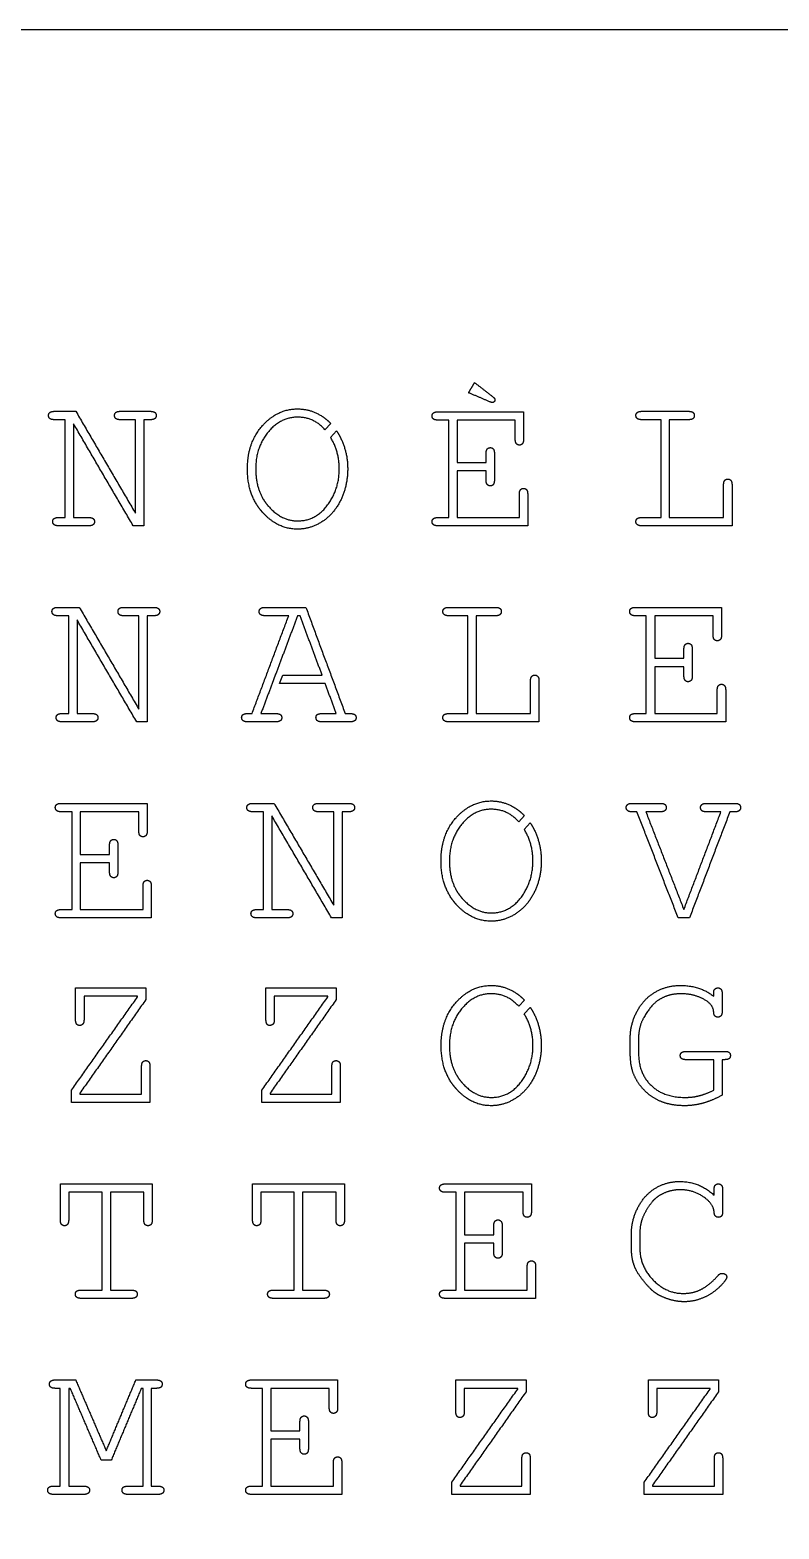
# Model space of a CAD drawing. Header units: millimetres. Extents: x 0 to 260, y 0 to 260.
# Drawn here: x 65 to 130, y 130 to 260 of the extents above; entities that cross this region are included whole.
import ezdxf

# ---------------------------------------------------------------- set-up
doc = ezdxf.new("R2010")
doc.units = ezdxf.units.MM
doc.header["$MEASUREMENT"] = 0
doc.layers.add('LaserCut', color=254, linetype='Continuous', true_color=0xbfbfff)

msp = doc.modelspace()

# ---------------------------------------------------------------- linework, layer by layer
at = {"layer": 'LaserCut'}
for p, q in [((91.1, 225.87), (90.6, 225.33)), ((91.09, 224.67), (91.6, 225.24)), ((86.66, 203.33), (86.93, 204.06)), ((107.9, 191.87), (107.41, 191.33)), ((107.89, 190.67), (108.41, 191.24)), ((107.9, 175.87), (107.41, 175.33)), ((107.89, 174.67), (108.41, 175.24))]:
    msp.add_line(p, q, dxfattribs=at)
msp.add_lwpolyline([(0, 0), (260, 0), (260, 260), (0, 260)], close=True, dxfattribs=at)
msp.add_lwpolyline([(86.29, 204.06), (86.02, 203.33)], dxfattribs=at)
for points in [[(103.06, 228.54), (103.32, 228.98), (103.58, 229.42)], [(103.58, 229.42), (104.39, 228.8), (105.19, 228.17)], [(104.94, 227.74), (104, 228.14), (103.06, 228.54)], [(105.18, 227.7), (105.09, 227.68), (104.94, 227.74)], [(105.32, 227.81), (105.27, 227.72), (105.18, 227.7)], [(105.19, 228.17), (105.32, 228.07), (105.34, 227.98)], [(105.34, 227.98), (105.37, 227.89), (105.32, 227.81)], [(66.61, 226.57), (66.61, 226.73), (66.73, 226.83)], [(66.73, 226.3), (66.61, 226.4), (66.61, 226.57)], [(66.73, 226.83), (66.85, 226.93), (67.12, 226.93)], [(67.12, 226.2), (66.85, 226.2), (66.73, 226.3)], [(67.12, 226.93), (68.05, 226.93), (68.98, 226.93)], [(68.06, 226.2), (67.59, 226.2), (67.12, 226.2)], [(68.06, 217.72), (68.06, 221.96), (68.06, 226.2)], [(68.98, 226.93), (71.56, 222.51), (74.15, 218.09)], [(72.34, 226.57), (72.34, 226.73), (72.45, 226.83)], [(72.45, 226.3), (72.34, 226.4), (72.34, 226.57)], [(72.45, 226.83), (72.56, 226.93), (72.84, 226.93)], [(72.84, 226.2), (72.57, 226.2), (72.45, 226.3)], [(72.84, 226.93), (74.15, 226.93), (75.45, 226.93)], [(74.15, 226.2), (73.5, 226.2), (72.84, 226.2)], [(74.15, 218.09), (74.15, 222.14), (74.15, 226.2)], [(75.45, 226.2), (75.16, 226.2), (74.87, 226.2)], [(74.87, 226.2), (74.87, 221.6), (74.87, 217)], [(75.45, 226.93), (75.72, 226.93), (75.84, 226.83)], [(75.84, 226.3), (75.72, 226.2), (75.45, 226.2)], [(75.84, 226.83), (75.96, 226.73), (75.96, 226.57)], [(75.96, 226.57), (75.96, 226.4), (75.84, 226.3)], [(85.18, 225.69), (86.49, 227.14), (88.22, 227.14)], [(88.22, 226.42), (86.71, 226.42), (85.65, 225.1)], [(88.22, 227.14), (89.38, 227.14), (90.39, 226.47)], [(90.6, 225.33), (89.65, 226.42), (88.22, 226.42)], [(90.39, 226.47), (90.78, 226.21), (91.1, 225.87)], [(99.89, 226.53), (99.89, 226.69), (100.01, 226.79)], [(100.01, 226.26), (99.89, 226.36), (99.89, 226.53)], [(100.01, 226.79), (100.13, 226.89), (100.4, 226.89)], [(100.4, 226.17), (100.13, 226.17), (100.01, 226.26)], [(100.4, 226.89), (104.11, 226.89), (107.83, 226.89)], [(107.83, 226.89), (107.83, 225.7), (107.83, 224.51)], [(117.58, 226.57), (117.58, 226.73), (117.7, 226.83)], [(117.7, 226.3), (117.58, 226.4), (117.58, 226.57)], [(117.7, 226.83), (117.82, 226.93), (118.09, 226.93)], [(118.09, 226.2), (117.82, 226.2), (117.7, 226.3)], [(118.09, 226.93), (120.12, 226.93), (122.15, 226.93)], [(119.76, 226.2), (118.92, 226.2), (118.09, 226.2)], [(119.76, 217.72), (119.76, 221.96), (119.76, 226.2)], [(120.48, 226.2), (120.48, 221.96), (120.48, 217.72)], [(122.15, 226.2), (121.31, 226.2), (120.48, 226.2)], [(122.15, 226.93), (122.42, 226.93), (122.54, 226.83)], [(122.54, 226.3), (122.42, 226.2), (122.15, 226.2)], [(122.54, 226.83), (122.65, 226.73), (122.65, 226.57)], [(122.65, 226.57), (122.65, 226.4), (122.54, 226.3)], [(73.96, 217), (71.37, 221.42), (68.79, 225.84)], [(68.79, 225.84), (68.79, 221.78), (68.79, 217.72)], [(83.87, 221.93), (83.87, 224.23), (85.18, 225.69)], [(85.65, 225.1), (84.58, 223.79), (84.59, 221.93)], [(91.6, 225.24), (91.81, 224.93), (91.98, 224.57)], [(101.34, 226.17), (100.87, 226.17), (100.4, 226.17)], [(101.34, 217.72), (101.34, 221.94), (101.34, 226.17)], [(107.11, 226.17), (104.58, 226.17), (102.06, 226.17)], [(102.06, 226.17), (102.06, 224.33), (102.06, 222.49)], [(107.11, 224.51), (107.11, 225.34), (107.11, 226.17)], [(91.84, 221.93), (91.84, 223.43), (91.09, 224.67)], [(91.98, 224.57), (92.57, 223.36), (92.57, 221.93)], [(104.58, 223.28), (104.58, 223.55), (104.69, 223.67)], [(104.69, 223.67), (104.79, 223.78), (104.95, 223.78)], [(104.95, 223.78), (105.1, 223.78), (105.2, 223.67)], [(105.2, 223.67), (105.3, 223.55), (105.3, 223.28)], [(107.21, 224.12), (107.11, 224.24), (107.11, 224.51)], [(107.47, 224), (107.31, 224), (107.21, 224.12)], [(107.73, 224.12), (107.63, 224), (107.47, 224)], [(107.83, 224.51), (107.83, 224.24), (107.73, 224.12)], [(102.06, 222.49), (103.32, 222.49), (104.58, 222.49)], [(104.58, 222.49), (104.58, 222.88), (104.58, 223.28)], [(105.3, 223.28), (105.3, 222.12), (105.3, 220.97)], [(84.71, 218.78), (83.87, 220.09), (83.87, 221.93)], [(84.59, 221.93), (84.59, 220.43), (85.22, 219.35)], [(90.83, 218.81), (91.84, 220.19), (91.84, 221.93)], [(92.57, 221.93), (92.57, 220.5), (91.99, 219.28)], [(102.06, 221.76), (102.06, 219.74), (102.06, 217.72)], [(104.58, 221.76), (103.32, 221.76), (102.06, 221.76)], [(104.58, 220.97), (104.58, 221.37), (104.58, 221.76)], [(125.29, 220.94), (125.4, 221.06), (125.56, 221.06)], [(125.56, 221.06), (125.71, 221.06), (125.81, 220.94)], [(104.69, 220.58), (104.58, 220.7), (104.58, 220.97)], [(104.95, 220.46), (104.79, 220.46), (104.69, 220.58)], [(105.2, 220.58), (105.1, 220.46), (104.95, 220.46)], [(105.3, 220.97), (105.3, 220.7), (105.2, 220.58)], [(107.47, 219.74), (107.47, 220.01), (107.57, 220.13)], [(107.47, 217.72), (107.47, 218.73), (107.47, 219.74)], [(107.57, 220.13), (107.67, 220.25), (107.83, 220.25)], [(107.83, 220.25), (107.99, 220.25), (108.09, 220.13)], [(108.09, 220.13), (108.19, 220.01), (108.19, 219.74)], [(108.19, 219.74), (108.19, 218.37), (108.19, 217)], [(125.19, 220.55), (125.19, 220.82), (125.29, 220.94)], [(125.19, 217.72), (125.19, 219.14), (125.19, 220.55)], [(125.81, 220.94), (125.92, 220.83), (125.92, 220.55)], [(125.92, 220.55), (125.92, 218.78), (125.92, 217)], [(85.08, 218.29), (84.88, 218.53), (84.71, 218.78)], [(85.22, 219.35), (85.38, 219.08), (85.57, 218.84)], [(85.57, 218.84), (85.63, 218.76), (85.7, 218.69)], [(85.7, 218.69), (85.7, 218.69), (85.7, 218.69)], [(85.7, 218.69), (86.82, 217.43), (88.22, 217.43)], [(88.22, 217.43), (89.82, 217.43), (90.83, 218.81)], [(91.99, 219.28), (91.41, 218.07), (90.4, 217.39)], [(66.97, 217.36), (66.97, 217.53), (67.09, 217.63)], [(67.09, 217.1), (66.97, 217.21), (66.97, 217.36)], [(67.09, 217.63), (67.2, 217.72), (67.48, 217.72)], [(67.48, 217), (67.2, 217), (67.09, 217.1)], [(67.48, 217.72), (67.77, 217.72), (68.06, 217.72)], [(68.79, 217.72), (69.44, 217.72), (70.09, 217.72)], [(70.09, 217.72), (70.37, 217.72), (70.48, 217.63)], [(70.48, 217.1), (70.37, 217), (70.09, 217)], [(70.48, 217.63), (70.6, 217.53), (70.6, 217.36)], [(70.6, 217.36), (70.6, 217.21), (70.48, 217.1)], [(85.18, 218.17), (85.13, 218.23), (85.08, 218.29)], [(85.21, 218.14), (85.2, 218.16), (85.18, 218.17)], [(88.22, 216.71), (86.51, 216.71), (85.21, 218.14)], [(90.4, 217.39), (89.38, 216.71), (88.22, 216.71)], [(99.89, 217.36), (99.89, 217.52), (100.01, 217.62)], [(100.01, 217.1), (99.89, 217.21), (99.89, 217.36)], [(100.01, 217.62), (100.13, 217.72), (100.4, 217.72)], [(100.4, 217), (100.13, 217), (100.01, 217.1)], [(100.4, 217.72), (100.87, 217.72), (101.34, 217.72)], [(102.06, 217.72), (104.76, 217.72), (107.47, 217.72)], [(117.58, 217.36), (117.58, 217.53), (117.7, 217.63)], [(117.7, 217.1), (117.58, 217.21), (117.58, 217.36)], [(117.7, 217.63), (117.82, 217.72), (118.09, 217.72)], [(118.09, 217), (117.82, 217), (117.7, 217.1)], [(118.09, 217.72), (118.92, 217.72), (119.76, 217.72)], [(120.48, 217.72), (122.84, 217.72), (125.19, 217.72)], [(70.09, 217), (68.79, 217), (67.48, 217)], [(74.87, 217), (74.41, 217), (73.96, 217)], [(108.19, 217), (104.29, 217), (100.4, 217)], [(125.92, 217), (122, 217), (118.09, 217)], [(66.91, 209.57), (66.91, 209.73), (67.03, 209.83)], [(67.03, 209.3), (66.91, 209.4), (66.91, 209.57)], [(67.03, 209.83), (67.15, 209.93), (67.42, 209.93)], [(67.42, 209.2), (67.15, 209.2), (67.03, 209.3)], [(67.42, 209.93), (68.35, 209.93), (69.28, 209.93)], [(69.28, 209.93), (71.86, 205.51), (74.45, 201.09)], [(72.64, 209.57), (72.64, 209.73), (72.75, 209.83)], [(72.75, 209.3), (72.64, 209.4), (72.64, 209.57)], [(72.75, 209.83), (72.86, 209.93), (73.14, 209.93)], [(73.14, 209.2), (72.87, 209.2), (72.75, 209.3)], [(73.14, 209.93), (74.45, 209.93), (75.75, 209.93)], [(75.75, 209.93), (76.02, 209.93), (76.14, 209.83)], [(76.14, 209.3), (76.02, 209.2), (75.75, 209.2)], [(76.14, 209.83), (76.26, 209.73), (76.26, 209.57)], [(76.26, 209.57), (76.26, 209.4), (76.14, 209.3)], [(84.89, 209.57), (84.89, 209.73), (85.01, 209.83)], [(85.01, 209.3), (84.89, 209.4), (84.89, 209.57)], [(85.01, 209.83), (85.12, 209.93), (85.4, 209.93)], [(85.4, 209.2), (85.12, 209.2), (85.01, 209.3)], [(85.4, 209.93), (87.17, 209.93), (88.94, 209.93)], [(88.94, 209.93), (90.64, 205.33), (92.35, 200.72)], [(100.83, 209.57), (100.83, 209.73), (100.95, 209.83)], [(100.95, 209.3), (100.83, 209.4), (100.83, 209.57)], [(100.95, 209.83), (101.07, 209.93), (101.34, 209.93)], [(101.34, 209.2), (101.07, 209.2), (100.95, 209.3)], [(101.34, 209.93), (103.37, 209.93), (105.4, 209.93)], [(105.4, 209.93), (105.67, 209.93), (105.79, 209.83)], [(105.79, 209.3), (105.67, 209.2), (105.4, 209.2)], [(105.79, 209.83), (105.9, 209.73), (105.9, 209.57)], [(105.9, 209.57), (105.9, 209.4), (105.79, 209.3)], [(117.04, 209.57), (117.04, 209.73), (117.15, 209.83)], [(117.15, 209.3), (117.04, 209.4), (117.04, 209.57)], [(117.15, 209.83), (117.27, 209.93), (117.54, 209.93)], [(117.54, 209.2), (117.27, 209.2), (117.15, 209.3)], [(117.54, 209.93), (121.27, 209.93), (125.01, 209.93)], [(125.01, 209.93), (125.01, 208.73), (125.01, 207.54)], [(68.36, 209.2), (67.89, 209.2), (67.42, 209.2)], [(68.36, 200.72), (68.36, 204.96), (68.36, 209.2)], [(74.26, 200), (71.67, 204.42), (69.09, 208.84)], [(69.09, 208.84), (69.09, 204.78), (69.09, 200.72)], [(74.45, 209.2), (73.8, 209.2), (73.14, 209.2)], [(74.45, 201.09), (74.45, 205.14), (74.45, 209.2)], [(75.75, 209.2), (75.46, 209.2), (75.17, 209.2)], [(75.17, 209.2), (75.17, 204.6), (75.17, 200)], [(84.27, 200.72), (85.86, 204.96), (87.45, 209.2)], [(87.45, 209.2), (86.43, 209.2), (85.4, 209.2)], [(88.22, 209.2), (87.26, 206.63), (86.29, 204.06)], [(88.44, 209.2), (88.33, 209.2), (88.22, 209.2)], [(90.35, 204.06), (89.39, 206.63), (88.44, 209.2)], [(103.01, 209.2), (102.17, 209.2), (101.34, 209.2)], [(103.01, 200.72), (103.01, 204.96), (103.01, 209.2)], [(103.73, 209.2), (103.73, 204.96), (103.73, 200.72)], [(105.4, 209.2), (104.56, 209.2), (103.73, 209.2)], [(118.48, 209.2), (118.01, 209.2), (117.54, 209.2)], [(118.48, 200.72), (118.48, 204.96), (118.48, 209.2)], [(124.28, 209.2), (121.75, 209.2), (119.21, 209.2)], [(119.21, 209.2), (119.21, 207.36), (119.21, 205.51)], [(124.28, 207.54), (124.28, 208.37), (124.28, 209.2)], [(121.85, 206.69), (121.95, 206.81), (122.11, 206.81)], [(122.11, 206.81), (122.27, 206.81), (122.37, 206.69)], [(124.38, 207.15), (124.28, 207.26), (124.28, 207.54)], [(124.64, 207.03), (124.48, 207.03), (124.38, 207.15)], [(124.91, 207.15), (124.81, 207.03), (124.64, 207.03)], [(125.01, 207.54), (125.01, 207.26), (124.91, 207.15)], [(119.21, 205.51), (120.48, 205.51), (121.75, 205.51)], [(121.75, 206.3), (121.75, 206.58), (121.85, 206.69)], [(121.75, 205.51), (121.75, 205.91), (121.75, 206.3)], [(122.37, 206.69), (122.47, 206.58), (122.47, 206.3)], [(122.47, 206.3), (122.47, 205.14), (122.47, 203.99)], [(119.21, 204.78), (119.21, 202.75), (119.21, 200.72)], [(121.75, 204.78), (120.48, 204.78), (119.21, 204.78)], [(121.75, 203.99), (121.75, 204.38), (121.75, 204.78)], [(86.02, 203.33), (85.53, 202.03), (85.04, 200.72)], [(90.61, 203.33), (88.64, 203.33), (86.66, 203.33)], [(86.93, 204.06), (88.64, 204.06), (90.35, 204.06)], [(91.58, 200.72), (91.1, 202.03), (90.61, 203.33)], [(108.44, 203.55), (108.44, 203.82), (108.54, 203.94)], [(108.44, 200.72), (108.44, 202.14), (108.44, 203.55)], [(108.54, 203.94), (108.65, 204.06), (108.81, 204.06)], [(108.81, 204.06), (108.96, 204.06), (109.06, 203.94)], [(109.06, 203.94), (109.17, 203.83), (109.17, 203.55)], [(109.17, 203.55), (109.17, 201.78), (109.17, 200)], [(121.85, 203.6), (121.75, 203.71), (121.75, 203.99)], [(122.11, 203.48), (121.95, 203.48), (121.85, 203.6)], [(122.37, 203.6), (122.27, 203.48), (122.11, 203.48)], [(122.47, 203.99), (122.47, 203.71), (122.37, 203.6)], [(124.64, 202.75), (124.64, 203.03), (124.74, 203.14)], [(124.74, 203.14), (124.84, 203.26), (125.01, 203.26)], [(125.01, 203.26), (125.17, 203.26), (125.27, 203.14)], [(125.27, 203.14), (125.37, 203.03), (125.37, 202.75)], [(124.64, 200.72), (124.64, 201.74), (124.64, 202.75)], [(125.37, 202.75), (125.37, 201.38), (125.37, 200)], [(67.27, 200.36), (67.27, 200.53), (67.39, 200.63)], [(67.39, 200.1), (67.27, 200.21), (67.27, 200.36)], [(67.39, 200.63), (67.5, 200.72), (67.78, 200.72)], [(67.78, 200.72), (68.07, 200.72), (68.36, 200.72)], [(69.09, 200.72), (69.74, 200.72), (70.39, 200.72)], [(70.39, 200.72), (70.67, 200.72), (70.78, 200.63)], [(70.78, 200.63), (70.9, 200.53), (70.9, 200.36)], [(70.9, 200.36), (70.9, 200.21), (70.78, 200.1)], [(83.37, 200.36), (83.37, 200.53), (83.49, 200.63)], [(83.49, 200.1), (83.37, 200.21), (83.37, 200.36)], [(83.49, 200.63), (83.6, 200.72), (83.87, 200.72)], [(83.87, 200.72), (84.07, 200.72), (84.27, 200.72)], [(85.04, 200.72), (85.69, 200.72), (86.34, 200.72)], [(86.34, 200.72), (86.61, 200.72), (86.73, 200.63)], [(86.73, 200.63), (86.85, 200.53), (86.85, 200.36)], [(86.85, 200.36), (86.85, 200.21), (86.73, 200.1)], [(89.82, 200.36), (89.82, 200.53), (89.93, 200.63)], [(89.93, 200.1), (89.82, 200.21), (89.82, 200.36)], [(89.93, 200.63), (90.05, 200.72), (90.32, 200.72)], [(90.32, 200.72), (90.95, 200.72), (91.58, 200.72)], [(92.35, 200.72), (92.57, 200.72), (92.79, 200.72)], [(92.79, 200.72), (93.06, 200.72), (93.18, 200.63)], [(93.18, 200.63), (93.3, 200.53), (93.3, 200.36)], [(93.3, 200.36), (93.3, 200.21), (93.18, 200.1)], [(100.83, 200.36), (100.83, 200.53), (100.95, 200.63)], [(100.95, 200.1), (100.83, 200.21), (100.83, 200.36)], [(100.95, 200.63), (101.07, 200.72), (101.34, 200.72)], [(101.34, 200.72), (102.17, 200.72), (103.01, 200.72)], [(103.73, 200.72), (106.09, 200.72), (108.44, 200.72)], [(117.04, 200.36), (117.04, 200.53), (117.15, 200.63)], [(117.15, 200.1), (117.04, 200.21), (117.04, 200.36)], [(117.15, 200.63), (117.27, 200.72), (117.54, 200.72)], [(117.54, 200.72), (118.01, 200.72), (118.48, 200.72)], [(119.21, 200.72), (121.93, 200.72), (124.64, 200.72)], [(67.78, 200), (67.5, 200), (67.39, 200.1)], [(70.39, 200), (69.09, 200), (67.78, 200)], [(70.78, 200.1), (70.67, 200), (70.39, 200)], [(75.17, 200), (74.72, 200), (74.26, 200)], [(83.87, 200), (83.6, 200), (83.49, 200.1)], [(86.34, 200), (85.11, 200), (83.87, 200)], [(86.73, 200.1), (86.61, 200), (86.34, 200)], [(90.32, 200), (90.05, 200), (89.93, 200.1)], [(92.79, 200), (91.56, 200), (90.32, 200)], [(93.18, 200.1), (93.06, 200), (92.79, 200)], [(101.34, 200), (101.07, 200), (100.95, 200.1)], [(109.17, 200), (105.25, 200), (101.34, 200)], [(117.54, 200), (117.27, 200), (117.15, 200.1)], [(125.37, 200), (121.46, 200), (117.54, 200)], [(67.2, 192.57), (67.2, 192.73), (67.32, 192.83)], [(67.32, 192.3), (67.2, 192.4), (67.2, 192.57)], [(67.32, 192.83), (67.43, 192.93), (67.71, 192.93)], [(67.71, 192.93), (71.44, 192.93), (75.17, 192.93)], [(75.17, 192.93), (75.17, 191.73), (75.17, 190.54)], [(83.82, 192.57), (83.82, 192.73), (83.94, 192.83)], [(83.94, 192.3), (83.82, 192.4), (83.82, 192.57)], [(83.94, 192.83), (84.06, 192.93), (84.33, 192.93)], [(84.33, 192.93), (85.26, 192.93), (86.18, 192.93)], [(86.18, 192.93), (88.77, 188.51), (91.36, 184.09)], [(89.54, 192.57), (89.54, 192.73), (89.66, 192.83)], [(89.66, 192.3), (89.54, 192.4), (89.54, 192.57)], [(89.66, 192.83), (89.77, 192.93), (90.05, 192.93)], [(90.05, 192.93), (91.36, 192.93), (92.66, 192.93)], [(92.66, 192.93), (92.93, 192.93), (93.05, 192.83)], [(93.05, 192.83), (93.17, 192.73), (93.17, 192.57)], [(93.17, 192.57), (93.17, 192.4), (93.05, 192.3)], [(101.98, 191.69), (103.3, 193.14), (105.02, 193.14)], [(105.02, 192.42), (103.52, 192.42), (102.45, 191.1)], [(105.02, 193.14), (106.18, 193.14), (107.19, 192.47)], [(107.41, 191.33), (106.45, 192.42), (105.02, 192.42)], [(107.19, 192.47), (107.58, 192.21), (107.9, 191.87)], [(116.74, 192.57), (116.74, 192.67), (116.8, 192.76)], [(116.8, 192.37), (116.74, 192.46), (116.74, 192.57)], [(116.8, 192.76), (116.86, 192.85), (116.95, 192.89)], [(116.95, 192.89), (117.04, 192.93), (117.25, 192.93)], [(117.25, 192.93), (118.48, 192.93), (119.71, 192.93)], [(119.71, 192.93), (119.93, 192.93), (120.01, 192.89)], [(120.01, 192.89), (120.1, 192.85), (120.16, 192.76)], [(120.22, 192.57), (120.22, 192.46), (120.15, 192.37)], [(120.16, 192.76), (120.22, 192.67), (120.22, 192.57)], [(123.19, 192.57), (123.19, 192.67), (123.25, 192.76)], [(123.25, 192.37), (123.19, 192.46), (123.19, 192.57)], [(123.25, 192.76), (123.31, 192.85), (123.4, 192.89)], [(123.4, 192.89), (123.48, 192.93), (123.69, 192.93)], [(123.69, 192.93), (124.93, 192.93), (126.16, 192.93)], [(126.16, 192.93), (126.37, 192.93), (126.46, 192.89)], [(126.46, 192.89), (126.55, 192.85), (126.61, 192.76)], [(126.67, 192.57), (126.67, 192.46), (126.6, 192.37)], [(126.61, 192.76), (126.67, 192.67), (126.67, 192.57)], [(67.71, 192.2), (67.43, 192.2), (67.32, 192.3)], [(68.65, 192.2), (68.18, 192.2), (67.71, 192.2)], [(68.65, 183.72), (68.65, 187.96), (68.65, 192.2)], [(74.45, 192.2), (71.91, 192.2), (69.37, 192.2)], [(69.37, 192.2), (69.37, 190.36), (69.37, 188.51)], [(74.45, 190.54), (74.45, 191.37), (74.45, 192.2)], [(84.33, 192.2), (84.06, 192.2), (83.94, 192.3)], [(85.27, 192.2), (84.8, 192.2), (84.33, 192.2)], [(85.27, 183.72), (85.27, 187.96), (85.27, 192.2)], [(91.17, 183), (88.58, 187.42), (85.99, 191.84)], [(85.99, 191.84), (85.99, 187.78), (85.99, 183.72)], [(90.05, 192.2), (89.78, 192.2), (89.66, 192.3)], [(91.36, 192.2), (90.7, 192.2), (90.05, 192.2)], [(91.36, 184.09), (91.36, 188.14), (91.36, 192.2)], [(92.66, 192.2), (92.37, 192.2), (92.08, 192.2)], [(92.08, 192.2), (92.08, 187.6), (92.08, 183)], [(93.05, 192.3), (92.93, 192.2), (92.66, 192.2)], [(100.67, 187.93), (100.67, 190.23), (101.98, 191.69)], [(102.45, 191.1), (101.39, 189.79), (101.4, 187.93)], [(108.41, 191.24), (108.62, 190.93), (108.79, 190.57)], [(116.95, 192.24), (116.86, 192.28), (116.8, 192.37)], [(117.25, 192.2), (117.04, 192.2), (116.95, 192.24)], [(117.67, 192.2), (117.46, 192.2), (117.25, 192.2)], [(121.25, 183), (119.46, 187.6), (117.67, 192.2)], [(119.71, 192.2), (119.08, 192.2), (118.44, 192.2)], [(118.44, 192.2), (120.09, 187.96), (121.74, 183.72)], [(120, 192.24), (119.92, 192.2), (119.71, 192.2)], [(120.15, 192.37), (120.09, 192.28), (120, 192.24)], [(121.74, 183.72), (123.35, 187.96), (124.96, 192.2)], [(125.73, 192.2), (123.98, 187.6), (122.23, 183)], [(123.39, 192.24), (123.3, 192.28), (123.25, 192.37)], [(123.69, 192.2), (123.48, 192.2), (123.39, 192.24)], [(124.96, 192.2), (124.33, 192.2), (123.69, 192.2)], [(126.16, 192.2), (125.94, 192.2), (125.73, 192.2)], [(126.46, 192.24), (126.37, 192.2), (126.16, 192.2)], [(126.6, 192.37), (126.54, 192.28), (126.46, 192.24)], [(72.01, 189.69), (72.11, 189.81), (72.28, 189.81)], [(72.28, 189.81), (72.43, 189.81), (72.53, 189.69)], [(74.54, 190.15), (74.45, 190.26), (74.45, 190.54)], [(74.81, 190.03), (74.64, 190.03), (74.54, 190.15)], [(75.07, 190.15), (74.97, 190.03), (74.81, 190.03)], [(75.17, 190.54), (75.17, 190.26), (75.07, 190.15)], [(108.64, 187.93), (108.65, 189.43), (107.89, 190.67)], [(108.79, 190.57), (109.37, 189.36), (109.37, 187.93)], [(69.37, 188.51), (70.64, 188.51), (71.91, 188.51)], [(71.91, 189.3), (71.91, 189.58), (72.01, 189.69)], [(71.91, 188.51), (71.91, 188.91), (71.91, 189.3)], [(72.53, 189.69), (72.63, 189.58), (72.63, 189.3)], [(72.63, 189.3), (72.63, 188.14), (72.63, 186.99)], [(69.37, 187.78), (69.37, 185.75), (69.37, 183.72)], [(71.91, 187.78), (70.64, 187.78), (69.37, 187.78)], [(71.91, 186.99), (71.91, 187.38), (71.91, 187.78)], [(101.52, 184.78), (100.67, 186.09), (100.67, 187.93)], [(101.4, 187.93), (101.39, 186.43), (102.02, 185.35)], [(107.64, 184.81), (108.65, 186.19), (108.64, 187.93)], [(109.37, 187.93), (109.37, 186.5), (108.79, 185.28)], [(72.01, 186.6), (71.91, 186.71), (71.91, 186.99)], [(72.28, 186.48), (72.11, 186.48), (72.01, 186.6)], [(72.53, 186.6), (72.43, 186.48), (72.28, 186.48)], [(72.63, 186.99), (72.63, 186.71), (72.53, 186.6)], [(74.81, 185.75), (74.81, 186.03), (74.91, 186.14)], [(74.91, 186.14), (75.01, 186.26), (75.17, 186.26)], [(75.17, 186.26), (75.33, 186.26), (75.43, 186.14)], [(75.43, 186.14), (75.53, 186.03), (75.53, 185.75)], [(74.81, 183.72), (74.81, 184.74), (74.81, 185.75)], [(75.53, 185.75), (75.53, 184.38), (75.53, 183)], [(101.88, 184.29), (101.68, 184.53), (101.52, 184.78)], [(102.02, 185.35), (102.18, 185.08), (102.38, 184.84)], [(102.38, 184.84), (102.44, 184.76), (102.5, 184.69)], [(102.5, 184.69), (102.5, 184.69), (102.51, 184.69)], [(102.51, 184.69), (103.62, 183.43), (105.02, 183.43)], [(105.02, 183.43), (106.63, 183.43), (107.64, 184.81)], [(108.79, 185.28), (108.21, 184.07), (107.2, 183.39)], [(67.2, 183.36), (67.2, 183.53), (67.32, 183.63)], [(67.32, 183.1), (67.2, 183.21), (67.2, 183.36)], [(67.32, 183.63), (67.43, 183.72), (67.71, 183.72)], [(67.71, 183.72), (68.18, 183.72), (68.65, 183.72)], [(69.37, 183.72), (72.09, 183.72), (74.81, 183.72)], [(84.18, 183.36), (84.18, 183.53), (84.3, 183.63)], [(84.3, 183.1), (84.18, 183.21), (84.18, 183.36)], [(84.3, 183.63), (84.41, 183.72), (84.69, 183.72)], [(84.69, 183.72), (84.98, 183.72), (85.27, 183.72)], [(85.99, 183.72), (86.65, 183.72), (87.3, 183.72)], [(87.3, 183.72), (87.57, 183.72), (87.69, 183.63)], [(87.69, 183.63), (87.81, 183.53), (87.81, 183.36)], [(87.81, 183.36), (87.81, 183.21), (87.69, 183.1)], [(101.98, 184.17), (101.93, 184.23), (101.88, 184.29)], [(102.01, 184.14), (102, 184.16), (101.98, 184.17)], [(105.02, 182.71), (103.32, 182.71), (102.01, 184.14)], [(107.2, 183.39), (106.18, 182.71), (105.02, 182.71)], [(67.71, 183), (67.43, 183), (67.32, 183.1)], [(75.53, 183), (71.62, 183), (67.71, 183)], [(84.69, 183), (84.41, 183), (84.3, 183.1)], [(87.3, 183), (85.99, 183), (84.69, 183)], [(87.69, 183.1), (87.57, 183), (87.3, 183)], [(92.08, 183), (91.62, 183), (91.17, 183)], [(122.23, 183), (121.74, 183), (121.25, 183)], [(68.96, 174.17), (68.96, 175.55), (68.96, 176.93)], [(68.96, 176.93), (72.01, 176.93), (75.05, 176.93)], [(75.05, 176.93), (75.05, 176.42), (75.05, 175.91)], [(85.48, 174.17), (85.48, 175.55), (85.48, 176.93)], [(85.48, 176.93), (88.52, 176.93), (91.57, 176.93)], [(91.57, 176.93), (91.57, 176.42), (91.57, 175.91)], [(101.99, 175.69), (103.3, 177.14), (105.02, 177.14)], [(105.02, 177.14), (106.19, 177.14), (107.2, 176.47)], [(119.25, 176.56), (120.25, 177.14), (121.44, 177.14)], [(121.44, 177.14), (123.15, 177.14), (124.33, 176.2)], [(124.36, 176.71), (124.39, 176.8), (124.48, 176.86)], [(124.48, 176.86), (124.57, 176.93), (124.69, 176.93)], [(124.69, 176.93), (124.85, 176.93), (124.95, 176.82)], [(124.95, 176.82), (125.06, 176.71), (125.06, 176.46)], [(68.6, 168.05), (71.46, 172.1), (74.33, 176.14)], [(75.05, 175.91), (72.19, 171.85), (69.33, 167.8)], [(74.33, 176.2), (72.01, 176.2), (69.69, 176.2)], [(69.69, 176.2), (69.69, 175.19), (69.69, 174.17)], [(74.33, 176.14), (74.33, 176.17), (74.33, 176.2)], [(85.12, 168.05), (87.98, 172.1), (90.84, 176.14)], [(91.57, 175.91), (88.7, 171.85), (85.84, 167.8)], [(90.84, 176.2), (88.52, 176.2), (86.2, 176.2)], [(86.2, 176.2), (86.2, 175.19), (86.2, 174.17)], [(90.84, 176.14), (90.84, 176.17), (90.84, 176.2)], [(100.68, 171.93), (100.68, 174.23), (101.99, 175.69)], [(105.02, 176.42), (103.52, 176.42), (102.45, 175.1)], [(107.41, 175.33), (106.45, 176.42), (105.02, 176.42)], [(107.2, 176.47), (107.58, 176.21), (107.9, 175.87)], [(117.67, 174.87), (118.24, 175.97), (119.25, 176.56)], [(119.74, 175.99), (118.95, 175.57), (118.27, 174.36)], [(121.5, 176.42), (120.52, 176.42), (119.74, 175.99)], [(123.42, 175.97), (122.54, 176.42), (121.5, 176.42)], [(124.33, 174.82), (124.3, 175.53), (123.42, 175.97)], [(124.33, 176.2), (124.33, 176.62), (124.36, 176.71)], [(125.06, 176.46), (125.06, 175.66), (125.06, 174.86)], [(102.45, 175.1), (101.39, 173.79), (101.4, 171.93)], [(108.65, 171.93), (108.65, 173.43), (107.89, 174.67)], [(108.41, 175.24), (108.62, 174.93), (108.79, 174.57)], [(108.79, 174.57), (109.37, 173.36), (109.37, 171.93)], [(117.09, 172.59), (117.09, 173.76), (117.67, 174.87)], [(118.27, 174.36), (117.81, 173.58), (117.81, 172.58)], [(124.44, 174.49), (124.34, 174.58), (124.33, 174.82)], [(124.69, 174.39), (124.54, 174.39), (124.44, 174.49)], [(124.95, 174.5), (124.85, 174.39), (124.69, 174.39)], [(125.06, 174.86), (125.06, 174.6), (124.95, 174.5)], [(69.06, 173.78), (68.96, 173.9), (68.96, 174.17)], [(69.29, 173.67), (69.15, 173.67), (69.06, 173.78)], [(69.58, 173.78), (69.47, 173.67), (69.29, 173.67)], [(69.69, 174.17), (69.69, 173.9), (69.58, 173.78)], [(85.57, 173.78), (85.48, 173.9), (85.48, 174.17)], [(85.8, 173.67), (85.66, 173.67), (85.57, 173.78)], [(86.09, 173.78), (85.98, 173.67), (85.8, 173.67)], [(86.2, 174.17), (86.2, 173.9), (86.09, 173.78)], [(101.52, 168.78), (100.68, 170.09), (100.68, 171.93)], [(101.4, 171.93), (101.39, 170.43), (102.03, 169.35)], [(107.64, 168.81), (108.65, 170.19), (108.65, 171.93)], [(109.37, 171.93), (109.37, 170.5), (108.79, 169.28)], [(117.09, 171.28), (117.09, 171.94), (117.09, 172.59)], [(117.81, 172.58), (117.81, 171.93), (117.81, 171.28)], [(74.69, 170.12), (74.69, 170.39), (74.79, 170.51)], [(74.79, 170.51), (74.89, 170.62), (75.05, 170.62)], [(75.05, 170.62), (75.22, 170.62), (75.32, 170.51)], [(75.32, 170.51), (75.41, 170.39), (75.41, 170.12)], [(91.2, 170.12), (91.2, 170.39), (91.3, 170.51)], [(91.3, 170.51), (91.4, 170.62), (91.57, 170.62)], [(91.57, 170.62), (91.73, 170.62), (91.83, 170.51)], [(91.83, 170.51), (91.93, 170.39), (91.93, 170.12)], [(117.42, 169.37), (117.09, 170.12), (117.09, 171.28)], [(117.81, 171.28), (117.81, 169.52), (118.89, 168.48)], [(121.43, 171.06), (121.43, 171.22), (121.55, 171.32)], [(121.55, 170.79), (121.43, 170.89), (121.43, 171.06)], [(121.55, 171.32), (121.67, 171.42), (121.94, 171.42)], [(121.94, 170.7), (121.67, 170.7), (121.55, 170.79)], [(121.94, 171.42), (123.64, 171.42), (125.35, 171.42)], [(124.33, 170.7), (123.14, 170.7), (121.94, 170.7)], [(124.33, 168.05), (124.33, 169.37), (124.33, 170.7)], [(125.56, 170.73), (125.48, 170.7), (125.06, 170.7)], [(125.06, 170.7), (125.06, 169.16), (125.06, 167.63)], [(125.35, 171.42), (125.58, 171.42), (125.68, 171.32)], [(125.72, 170.85), (125.65, 170.76), (125.56, 170.73)], [(125.68, 171.32), (125.78, 171.22), (125.78, 171.06)], [(125.78, 171.06), (125.78, 170.95), (125.72, 170.85)], [(74.69, 167.72), (74.69, 168.92), (74.69, 170.12)], [(75.41, 170.12), (75.41, 168.56), (75.41, 167)], [(91.2, 167.72), (91.2, 168.92), (91.2, 170.12)], [(91.93, 170.12), (91.93, 168.56), (91.93, 167)], [(102.03, 169.35), (102.18, 169.08), (102.38, 168.84)], [(108.79, 169.28), (108.22, 168.07), (107.2, 167.39)], [(118.36, 168), (117.75, 168.61), (117.42, 169.37)], [(68.6, 167), (68.6, 167.52), (68.6, 168.05)], [(69.33, 167.8), (69.33, 167.76), (69.33, 167.72)], [(69.33, 167.72), (72.01, 167.72), (74.69, 167.72)], [(85.12, 167), (85.12, 167.52), (85.12, 168.05)], [(85.84, 167.8), (85.84, 167.76), (85.84, 167.72)], [(85.84, 167.72), (88.52, 167.72), (91.2, 167.72)], [(101.89, 168.29), (101.69, 168.53), (101.52, 168.78)], [(101.99, 168.17), (101.94, 168.23), (101.89, 168.29)], [(102.02, 168.14), (102, 168.16), (101.99, 168.17)], [(105.02, 166.71), (103.32, 166.71), (102.02, 168.14)], [(102.38, 168.84), (102.44, 168.76), (102.51, 168.69)], [(102.51, 168.69), (102.51, 168.69), (102.51, 168.69)], [(102.51, 168.69), (103.63, 167.43), (105.02, 167.43)], [(105.02, 167.43), (106.63, 167.43), (107.64, 168.81)], [(119.82, 167.05), (118.96, 167.39), (118.36, 168)], [(118.89, 168.48), (119.97, 167.43), (121.87, 167.43)], [(123.05, 167.57), (123.6, 167.71), (124.33, 168.05)], [(75.41, 167), (72.01, 167), (68.6, 167)], [(91.93, 167), (88.52, 167), (85.12, 167)], [(107.2, 167.39), (106.19, 166.71), (105.02, 166.71)], [(121.83, 166.71), (120.69, 166.71), (119.82, 167.05)], [(123.44, 166.94), (122.63, 166.71), (121.83, 166.71)], [(121.87, 167.43), (122.5, 167.43), (123.05, 167.57)], [(125.06, 167.63), (124.25, 167.17), (123.44, 166.94)], [(67.64, 156.81), (67.64, 158.37), (67.64, 159.93)], [(67.64, 159.93), (71.62, 159.93), (75.61, 159.93)], [(75.61, 159.93), (75.61, 158.37), (75.61, 156.81)], [(84.32, 156.81), (84.32, 158.37), (84.32, 159.93)], [(84.32, 159.93), (88.3, 159.93), (92.29, 159.93)], [(92.29, 159.93), (92.29, 158.37), (92.29, 156.81)], [(100.66, 159.83), (100.78, 159.93), (101.05, 159.93)], [(101.05, 159.93), (104.78, 159.93), (108.51, 159.93)], [(108.51, 159.93), (108.51, 158.73), (108.51, 157.54)], [(119.28, 159.56), (120.24, 160.14), (121.37, 160.14)], [(121.37, 160.14), (123.12, 160.14), (124.37, 158.94)], [(124.47, 159.82), (124.57, 159.93), (124.73, 159.93)], [(124.73, 159.93), (124.9, 159.93), (125, 159.82)], [(71.26, 159.2), (69.81, 159.2), (68.36, 159.2)], [(68.36, 159.2), (68.36, 158.01), (68.36, 156.81)], [(71.26, 150.72), (71.26, 154.96), (71.26, 159.2)], [(71.99, 159.2), (71.99, 154.96), (71.99, 150.72)], [(74.88, 159.2), (73.44, 159.2), (71.99, 159.2)], [(74.88, 156.81), (74.88, 158.01), (74.88, 159.2)], [(87.94, 159.2), (86.49, 159.2), (85.04, 159.2)], [(85.04, 159.2), (85.04, 158.01), (85.04, 156.81)], [(87.94, 150.72), (87.94, 154.96), (87.94, 159.2)], [(88.66, 159.2), (88.66, 154.96), (88.66, 150.72)], [(91.56, 159.2), (90.11, 159.2), (88.66, 159.2)], [(91.56, 156.81), (91.56, 158.01), (91.56, 159.2)], [(100.54, 159.57), (100.54, 159.73), (100.66, 159.83)], [(100.66, 159.3), (100.54, 159.4), (100.54, 159.57)], [(101.05, 159.2), (100.78, 159.2), (100.66, 159.3)], [(101.99, 159.2), (101.52, 159.2), (101.05, 159.2)], [(101.99, 150.72), (101.99, 154.96), (101.99, 159.2)], [(107.79, 159.2), (105.25, 159.2), (102.72, 159.2)], [(102.72, 159.2), (102.72, 157.36), (102.72, 155.51)], [(107.79, 157.54), (107.79, 158.37), (107.79, 159.2)], [(117.75, 157.87), (118.31, 158.97), (119.28, 159.56)], [(119.88, 159.06), (119.35, 158.8), (119.03, 158.42)], [(121.41, 159.42), (120.6, 159.42), (119.88, 159.06)], [(123.61, 158.68), (122.64, 159.42), (121.41, 159.42)], [(124.37, 157.45), (124.33, 158.15), (123.61, 158.68)], [(124.37, 159.45), (124.37, 159.7), (124.47, 159.82)], [(124.37, 158.94), (124.37, 159.19), (124.37, 159.45)], [(125, 159.82), (125.1, 159.71), (125.1, 159.46)], [(125.1, 159.46), (125.1, 158.48), (125.1, 157.51)], [(107.89, 157.15), (107.79, 157.26), (107.79, 157.54)], [(108.51, 157.54), (108.51, 157.26), (108.41, 157.15)], [(117.2, 155.72), (117.2, 156.77), (117.75, 157.87)], [(119.03, 158.42), (118.48, 157.76), (118.15, 156.96)], [(124.49, 157.13), (124.39, 157.23), (124.37, 157.45)], [(125.1, 157.51), (125.1, 157.25), (125, 157.14)], [(67.74, 156.42), (67.64, 156.54), (67.64, 156.81)], [(68, 156.3), (67.85, 156.3), (67.74, 156.42)], [(68.26, 156.42), (68.16, 156.3), (68, 156.3)], [(68.36, 156.81), (68.36, 156.54), (68.26, 156.42)], [(74.98, 156.42), (74.88, 156.54), (74.88, 156.81)], [(75.25, 156.3), (75.08, 156.3), (74.98, 156.42)], [(75.51, 156.42), (75.41, 156.3), (75.25, 156.3)], [(75.61, 156.81), (75.61, 156.54), (75.51, 156.42)], [(84.42, 156.42), (84.32, 156.54), (84.32, 156.81)], [(84.68, 156.3), (84.52, 156.3), (84.42, 156.42)], [(84.94, 156.42), (84.84, 156.3), (84.68, 156.3)], [(85.04, 156.81), (85.04, 156.54), (84.94, 156.42)], [(91.66, 156.42), (91.56, 156.54), (91.56, 156.81)], [(91.92, 156.3), (91.76, 156.3), (91.66, 156.42)], [(92.19, 156.42), (92.09, 156.3), (91.92, 156.3)], [(92.29, 156.81), (92.29, 156.54), (92.19, 156.42)], [(105.25, 156.3), (105.25, 156.58), (105.35, 156.69)], [(105.25, 155.51), (105.25, 155.91), (105.25, 156.3)], [(105.35, 156.69), (105.46, 156.81), (105.62, 156.81)], [(105.62, 156.81), (105.77, 156.81), (105.87, 156.69)], [(105.87, 156.69), (105.98, 156.58), (105.98, 156.3)], [(105.98, 156.3), (105.98, 155.14), (105.98, 153.99)], [(108.15, 157.03), (107.99, 157.03), (107.89, 157.15)], [(108.41, 157.15), (108.31, 157.03), (108.15, 157.03)], [(118.15, 156.96), (117.92, 156.36), (117.92, 155.62)], [(124.73, 157.03), (124.59, 157.03), (124.49, 157.13)], [(125, 157.14), (124.9, 157.03), (124.73, 157.03)], [(102.72, 155.51), (103.98, 155.51), (105.25, 155.51)], [(102.72, 154.78), (102.72, 152.75), (102.72, 150.72)], [(105.25, 154.78), (103.98, 154.78), (102.72, 154.78)], [(105.25, 153.99), (105.25, 154.38), (105.25, 154.78)], [(117.2, 154.27), (117.2, 154.99), (117.2, 155.72)], [(117.92, 155.62), (117.92, 154.99), (117.92, 154.37)], [(105.35, 153.6), (105.25, 153.71), (105.25, 153.99)], [(105.62, 153.48), (105.46, 153.48), (105.35, 153.6)], [(105.87, 153.6), (105.77, 153.48), (105.62, 153.48)], [(105.98, 153.99), (105.98, 153.71), (105.87, 153.6)], [(117.41, 152.91), (117.2, 153.53), (117.2, 154.27)], [(117.92, 154.37), (117.92, 152.78), (119.06, 151.61)], [(108.15, 152.75), (108.15, 153.03), (108.25, 153.14)], [(108.15, 150.72), (108.15, 151.74), (108.15, 152.75)], [(108.25, 153.14), (108.35, 153.26), (108.51, 153.26)], [(108.51, 153.26), (108.68, 153.26), (108.78, 153.14)], [(108.78, 153.14), (108.88, 153.03), (108.88, 152.75)], [(108.88, 152.75), (108.88, 151.38), (108.88, 150)], [(118.2, 151.57), (117.62, 152.3), (117.41, 152.91)], [(124.73, 152), (124.85, 152.17), (125.06, 152.17)], [(125.06, 152.17), (125.24, 152.17), (125.35, 152.08)], [(119.18, 150.54), (118.78, 150.85), (118.2, 151.57)], [(119.06, 151.61), (120.19, 150.43), (121.69, 150.43)], [(121.69, 150.43), (122.59, 150.43), (123.31, 150.82)], [(123.31, 150.82), (124.02, 151.21), (124.73, 152)], [(125.09, 151.26), (124.4, 150.49), (123.53, 150.1)], [(125.46, 151.85), (125.46, 151.65), (125.09, 151.26)], [(125.35, 152.08), (125.46, 151.99), (125.46, 151.85)], [(68.94, 150.36), (68.94, 150.53), (69.06, 150.63)], [(69.06, 150.1), (68.94, 150.21), (68.94, 150.36)], [(69.06, 150.63), (69.18, 150.72), (69.45, 150.72)], [(69.45, 150), (69.18, 150), (69.06, 150.1)], [(69.45, 150.72), (70.36, 150.72), (71.26, 150.72)], [(73.8, 150), (71.62, 150), (69.45, 150)], [(71.99, 150.72), (72.89, 150.72), (73.8, 150.72)], [(73.8, 150.72), (74.07, 150.72), (74.19, 150.63)], [(74.19, 150.1), (74.07, 150), (73.8, 150)], [(74.19, 150.63), (74.31, 150.53), (74.31, 150.36)], [(74.31, 150.36), (74.31, 150.21), (74.19, 150.1)], [(85.62, 150.36), (85.62, 150.53), (85.74, 150.63)], [(85.74, 150.1), (85.62, 150.21), (85.62, 150.36)], [(85.74, 150.63), (85.86, 150.72), (86.13, 150.72)], [(86.13, 150), (85.86, 150), (85.74, 150.1)], [(86.13, 150.72), (87.03, 150.72), (87.94, 150.72)], [(90.47, 150), (88.3, 150), (86.13, 150)], [(88.66, 150.72), (89.57, 150.72), (90.47, 150.72)], [(90.47, 150.72), (90.75, 150.72), (90.86, 150.63)], [(90.86, 150.1), (90.75, 150), (90.47, 150)], [(90.86, 150.63), (90.98, 150.53), (90.98, 150.36)], [(90.98, 150.36), (90.98, 150.21), (90.86, 150.1)], [(100.54, 150.36), (100.54, 150.53), (100.66, 150.63)], [(100.66, 150.1), (100.54, 150.21), (100.54, 150.36)], [(100.66, 150.63), (100.78, 150.72), (101.05, 150.72)], [(101.05, 150), (100.78, 150), (100.66, 150.1)], [(101.05, 150.72), (101.52, 150.72), (101.99, 150.72)], [(108.88, 150), (104.96, 150), (101.05, 150)], [(102.72, 150.72), (105.43, 150.72), (108.15, 150.72)], [(120.19, 150.01), (119.58, 150.24), (119.18, 150.54)], [(121.76, 149.71), (120.99, 149.71), (120.19, 150.01)], [(123.53, 150.1), (122.66, 149.71), (121.76, 149.71)], [(66.69, 142.57), (66.69, 142.73), (66.81, 142.83)], [(66.81, 142.3), (66.69, 142.4), (66.69, 142.57)], [(66.81, 142.83), (66.92, 142.93), (67.2, 142.93)], [(67.2, 142.2), (66.92, 142.2), (66.81, 142.3)], [(67.2, 142.93), (68.08, 142.93), (68.97, 142.93)], [(67.63, 142.2), (67.41, 142.2), (67.2, 142.2)], [(67.63, 133.72), (67.63, 137.96), (67.63, 142.2)], [(68.5, 142.2), (68.43, 142.2), (68.36, 142.2)], [(68.36, 142.2), (68.36, 137.96), (68.36, 133.72)], [(71.18, 135.97), (69.84, 139.09), (68.5, 142.2)], [(68.97, 142.93), (70.29, 139.85), (71.62, 136.78)], [(71.62, 136.78), (72.9, 139.85), (74.19, 142.93)], [(74.66, 142.2), (73.36, 139.09), (72.05, 135.97)], [(74.19, 142.93), (75.08, 142.93), (75.96, 142.93)], [(74.81, 142.2), (74.73, 142.2), (74.66, 142.2)], [(74.81, 133.72), (74.81, 137.96), (74.81, 142.2)], [(75.96, 142.2), (75.75, 142.2), (75.53, 142.2)], [(75.53, 142.2), (75.53, 137.96), (75.53, 133.72)], [(75.96, 142.93), (76.24, 142.93), (76.36, 142.83)], [(76.36, 142.3), (76.24, 142.2), (75.96, 142.2)], [(76.36, 142.83), (76.47, 142.73), (76.47, 142.57)], [(76.47, 142.57), (76.47, 142.4), (76.36, 142.3)], [(83.72, 142.57), (83.72, 142.73), (83.84, 142.83)], [(83.84, 142.3), (83.72, 142.4), (83.72, 142.57)], [(83.84, 142.83), (83.96, 142.93), (84.23, 142.93)], [(84.23, 142.2), (83.96, 142.2), (83.84, 142.3)], [(84.23, 142.93), (87.96, 142.93), (91.7, 142.93)], [(85.17, 142.2), (84.7, 142.2), (84.23, 142.2)], [(85.17, 133.72), (85.17, 137.96), (85.17, 142.2)], [(90.97, 142.2), (88.43, 142.2), (85.9, 142.2)], [(85.9, 142.2), (85.9, 140.36), (85.9, 138.51)], [(90.97, 140.54), (90.97, 141.37), (90.97, 142.2)], [(91.7, 142.93), (91.7, 141.73), (91.7, 140.54)], [(101.6, 134.05), (104.46, 138.1), (107.33, 142.14)], [(101.96, 140.17), (101.96, 141.55), (101.96, 142.93)], [(101.96, 142.93), (105.01, 142.93), (108.05, 142.93)], [(108.05, 141.91), (105.19, 137.85), (102.33, 133.8)], [(107.33, 142.2), (105.01, 142.2), (102.69, 142.2)], [(102.69, 142.2), (102.69, 141.19), (102.69, 140.17)], [(107.33, 142.14), (107.33, 142.17), (107.33, 142.2)], [(108.05, 142.93), (108.05, 142.42), (108.05, 141.91)], [(118.3, 134.05), (121.16, 138.1), (124.02, 142.14)], [(118.66, 140.17), (118.66, 141.55), (118.66, 142.93)], [(118.66, 142.93), (121.7, 142.93), (124.75, 142.93)], [(124.75, 141.91), (121.89, 137.85), (119.02, 133.8)], [(124.02, 142.2), (121.7, 142.2), (119.39, 142.2)], [(119.39, 142.2), (119.39, 141.19), (119.39, 140.17)], [(124.02, 142.14), (124.02, 142.17), (124.02, 142.2)], [(124.75, 142.93), (124.75, 142.42), (124.75, 141.91)], [(91.07, 140.15), (90.97, 140.26), (90.97, 140.54)], [(91.7, 140.54), (91.7, 140.26), (91.6, 140.15)], [(88.43, 139.3), (88.43, 139.58), (88.54, 139.69)], [(88.43, 138.51), (88.43, 138.91), (88.43, 139.3)], [(88.54, 139.69), (88.64, 139.81), (88.8, 139.81)], [(88.8, 139.81), (88.95, 139.81), (89.06, 139.69)], [(89.06, 139.69), (89.16, 139.58), (89.16, 139.3)], [(89.16, 139.3), (89.16, 138.14), (89.16, 136.99)], [(91.33, 140.03), (91.17, 140.03), (91.07, 140.15)], [(91.6, 140.15), (91.5, 140.03), (91.33, 140.03)], [(102.06, 139.78), (101.96, 139.9), (101.96, 140.17)], [(102.29, 139.67), (102.15, 139.67), (102.06, 139.78)], [(102.58, 139.78), (102.47, 139.67), (102.29, 139.67)], [(102.69, 140.17), (102.69, 139.9), (102.58, 139.78)], [(118.75, 139.78), (118.66, 139.9), (118.66, 140.17)], [(118.99, 139.67), (118.85, 139.67), (118.75, 139.78)], [(119.27, 139.78), (119.16, 139.67), (118.99, 139.67)], [(119.39, 140.17), (119.39, 139.9), (119.27, 139.78)], [(85.9, 138.51), (87.17, 138.51), (88.43, 138.51)], [(85.9, 137.78), (85.9, 135.75), (85.9, 133.72)], [(88.43, 137.78), (87.17, 137.78), (85.9, 137.78)], [(88.43, 136.99), (88.43, 137.38), (88.43, 137.78)], [(88.54, 136.6), (88.43, 136.71), (88.43, 136.99)], [(88.8, 136.48), (88.64, 136.48), (88.54, 136.6)], [(89.06, 136.6), (88.95, 136.48), (88.8, 136.48)], [(89.16, 136.99), (89.16, 136.71), (89.06, 136.6)], [(107.69, 136.12), (107.69, 136.39), (107.79, 136.51)], [(107.79, 136.51), (107.89, 136.62), (108.05, 136.62)], [(108.05, 136.62), (108.22, 136.62), (108.32, 136.51)], [(108.32, 136.51), (108.41, 136.39), (108.41, 136.12)], [(124.39, 136.12), (124.39, 136.39), (124.48, 136.51)], [(124.48, 136.51), (124.58, 136.62), (124.75, 136.62)], [(124.75, 136.62), (124.91, 136.62), (125.01, 136.51)], [(125.01, 136.51), (125.11, 136.39), (125.11, 136.12)], [(72.05, 135.97), (71.62, 135.97), (71.18, 135.97)], [(91.33, 135.75), (91.33, 136.03), (91.43, 136.14)], [(91.33, 133.72), (91.33, 134.74), (91.33, 135.75)], [(91.43, 136.14), (91.53, 136.26), (91.7, 136.26)], [(91.7, 136.26), (91.86, 136.26), (91.96, 136.14)], [(91.96, 136.14), (92.06, 136.03), (92.06, 135.75)], [(92.06, 135.75), (92.06, 134.38), (92.06, 133)], [(107.69, 133.72), (107.69, 134.92), (107.69, 136.12)], [(108.41, 136.12), (108.41, 134.56), (108.41, 133)], [(124.39, 133.72), (124.39, 134.92), (124.39, 136.12)], [(125.11, 136.12), (125.11, 134.56), (125.11, 133)], [(101.6, 133), (101.6, 133.52), (101.6, 134.05)], [(118.3, 133), (118.3, 133.52), (118.3, 134.05)], [(66.54, 133.36), (66.54, 133.53), (66.66, 133.63)], [(66.66, 133.1), (66.54, 133.21), (66.54, 133.36)], [(66.66, 133.63), (66.78, 133.72), (67.05, 133.72)], [(67.05, 133), (66.78, 133), (66.66, 133.1)], [(67.05, 133.72), (67.34, 133.72), (67.63, 133.72)], [(69.66, 133), (68.36, 133), (67.05, 133)], [(68.36, 133.72), (69.01, 133.72), (69.66, 133.72)], [(69.66, 133.72), (69.93, 133.72), (70.05, 133.63)], [(70.05, 133.1), (69.93, 133), (69.66, 133)], [(70.05, 133.63), (70.17, 133.53), (70.17, 133.36)], [(70.17, 133.36), (70.17, 133.21), (70.05, 133.1)], [(72.99, 133.36), (72.99, 133.53), (73.11, 133.63)], [(73.11, 133.1), (72.99, 133.21), (72.99, 133.36)], [(73.11, 133.63), (73.22, 133.72), (73.5, 133.72)], [(73.5, 133), (73.23, 133), (73.11, 133.1)], [(73.5, 133.72), (74.15, 133.72), (74.81, 133.72)], [(76.11, 133), (74.81, 133), (73.5, 133)], [(75.53, 133.72), (75.82, 133.72), (76.11, 133.72)], [(76.11, 133.72), (76.39, 133.72), (76.5, 133.63)], [(76.5, 133.1), (76.39, 133), (76.11, 133)], [(76.5, 133.63), (76.62, 133.53), (76.62, 133.36)], [(76.62, 133.36), (76.62, 133.21), (76.5, 133.1)], [(83.72, 133.36), (83.72, 133.53), (83.84, 133.63)], [(83.84, 133.1), (83.72, 133.21), (83.72, 133.36)], [(83.84, 133.63), (83.96, 133.72), (84.23, 133.72)], [(84.23, 133), (83.96, 133), (83.84, 133.1)], [(84.23, 133.72), (84.7, 133.72), (85.17, 133.72)], [(92.06, 133), (88.14, 133), (84.23, 133)], [(85.9, 133.72), (88.62, 133.72), (91.33, 133.72)], [(108.41, 133), (105.01, 133), (101.6, 133)], [(102.33, 133.8), (102.33, 133.76), (102.33, 133.72)], [(102.33, 133.72), (105.01, 133.72), (107.69, 133.72)], [(125.11, 133), (121.7, 133), (118.3, 133)], [(119.02, 133.8), (119.02, 133.76), (119.02, 133.72)], [(119.02, 133.72), (121.7, 133.72), (124.39, 133.72)]]:
    msp.add_open_spline(points, degree=2, dxfattribs=at)

doc.saveas('drawing.dxf')
